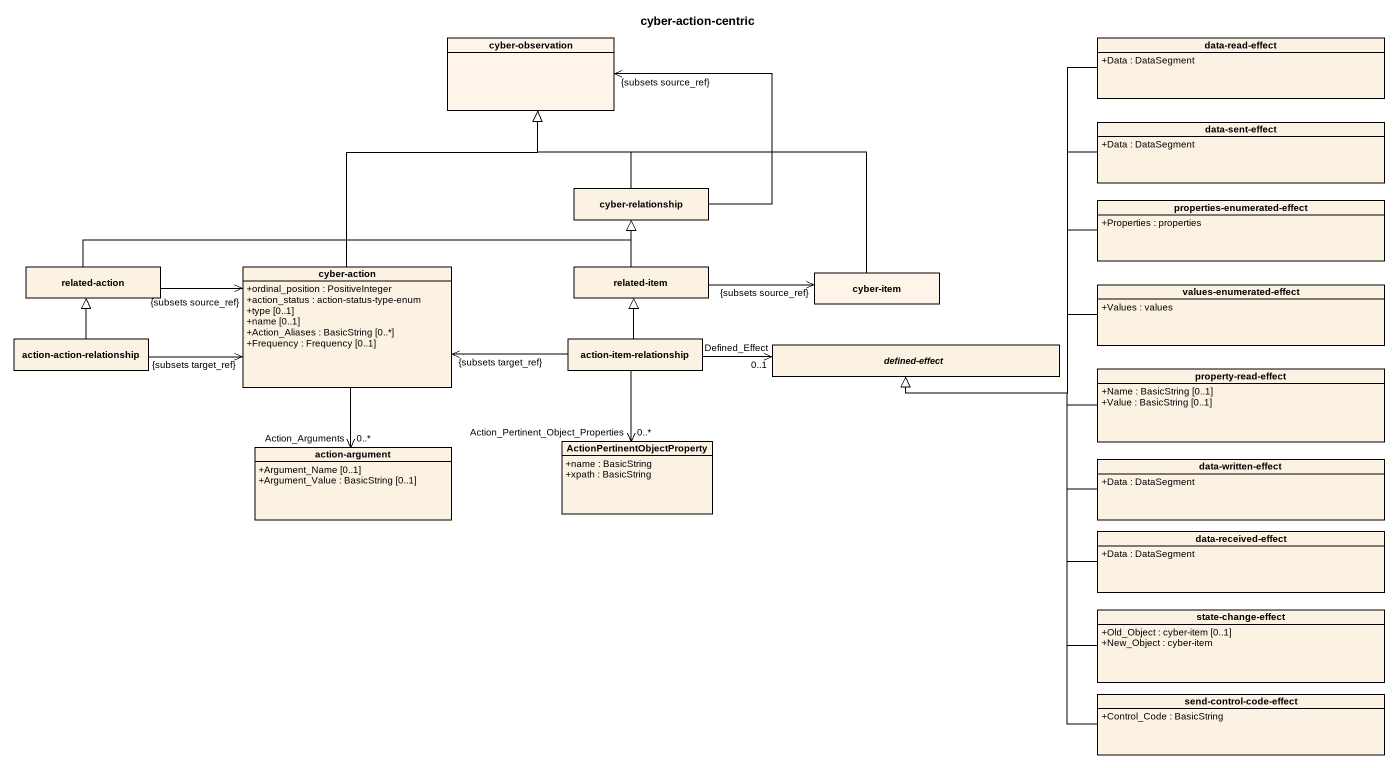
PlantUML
@startuml
title cyber-action-centric
hide circle
hide empty members
skinparam classAttributeIconSize 0
class "cyber-observation" as cyber_observation #FFF4EA
class "data-read-effect" as data_read_effect {
  +Data : DataSegment
}
class "data-sent-effect" as data_sent_effect {
  +Data : DataSegment
}
class "cyber-relationship" as cyber_relationship
class "properties-enumerated-effect" as properties_enumerated_effect {
  +Properties : properties
}
class "related-action" as related_action
class "cyber-action" as cyber_action {
  +ordinal_position : PositiveInteger
  +action_status : action-status-type-enum
  +type [0..1]
  +name [0..1]
  +Action_Aliases : BasicString [0..*]
  +Frequency : Frequency [0..1]
}
class "related-item" as related_item
class "cyber-item" as cyber_item #FFF4EA
class "values-enumerated-effect" as values_enumerated_effect {
  +Values : values
}
class "action-action-relationship" as action_action_relationship
class "action-item-relationship" as action_item_relationship
abstract class "defined-effect" as defined_effect
class "property-read-effect" as property_read_effect {
  +Name : BasicString [0..1]
  +Value : BasicString [0..1]
}
class "action-argument" as action_argument {
  +Argument_Name [0..1]
  +Argument_Value : BasicString [0..1]
}
class "ActionPertinentObjectProperty" as ActionPertinentObjectPropert {
  +name : BasicString
  +xpath : BasicString
}
class "data-written-effect" as data_written_effect {
  +Data : DataSegment
}
class "data-received-effect" as data_received_effect {
  +Data : DataSegment
}
class "state-change-effect" as state_change_effect {
  +Old_Object : cyber-item [0..1]
  +New_Object : cyber-item
}
class "send-control-code-effect" as send_control_code_effect {
  +Control_Code : BasicString
}
data_read_effect --|> defined_effect
data_sent_effect --|> defined_effect
cyber_relationship -up-> "{subsets source_ref}" cyber_observation
cyber_relationship -up-|> cyber_observation
properties_enumerated_effect -left-|> defined_effect
related_action -right-|> cyber_relationship
related_action -right-> "{subsets source_ref}" cyber_action
cyber_action -up-|> cyber_observation
related_item -up-|> cyber_relationship
related_item -right-> "{subsets source_ref}" cyber_item
cyber_item -up-|> cyber_observation
values_enumerated_effect -left-|> defined_effect
action_action_relationship -up-|> related_action
action_action_relationship -right-> "{subsets target_ref}" cyber_action
action_item_relationship -left-> "{subsets target_ref}" cyber_action
action_item_relationship -up-|> related_item
defined_effect "Defined_Effect\n0..1" <-left- action_item_relationship
property_read_effect -left-|> defined_effect
action_argument "Action_Arguments\n0..*" <-up- cyber_action
ActionPertinentObjectPropert "Action_Pertinent_Object_Properties\n0..*" <-up- action_item_relationship
data_written_effect -left-|> defined_effect
data_received_effect -up-|> defined_effect
state_change_effect -up-|> defined_effect
send_control_code_effect -up-|> defined_effect
@enduml
